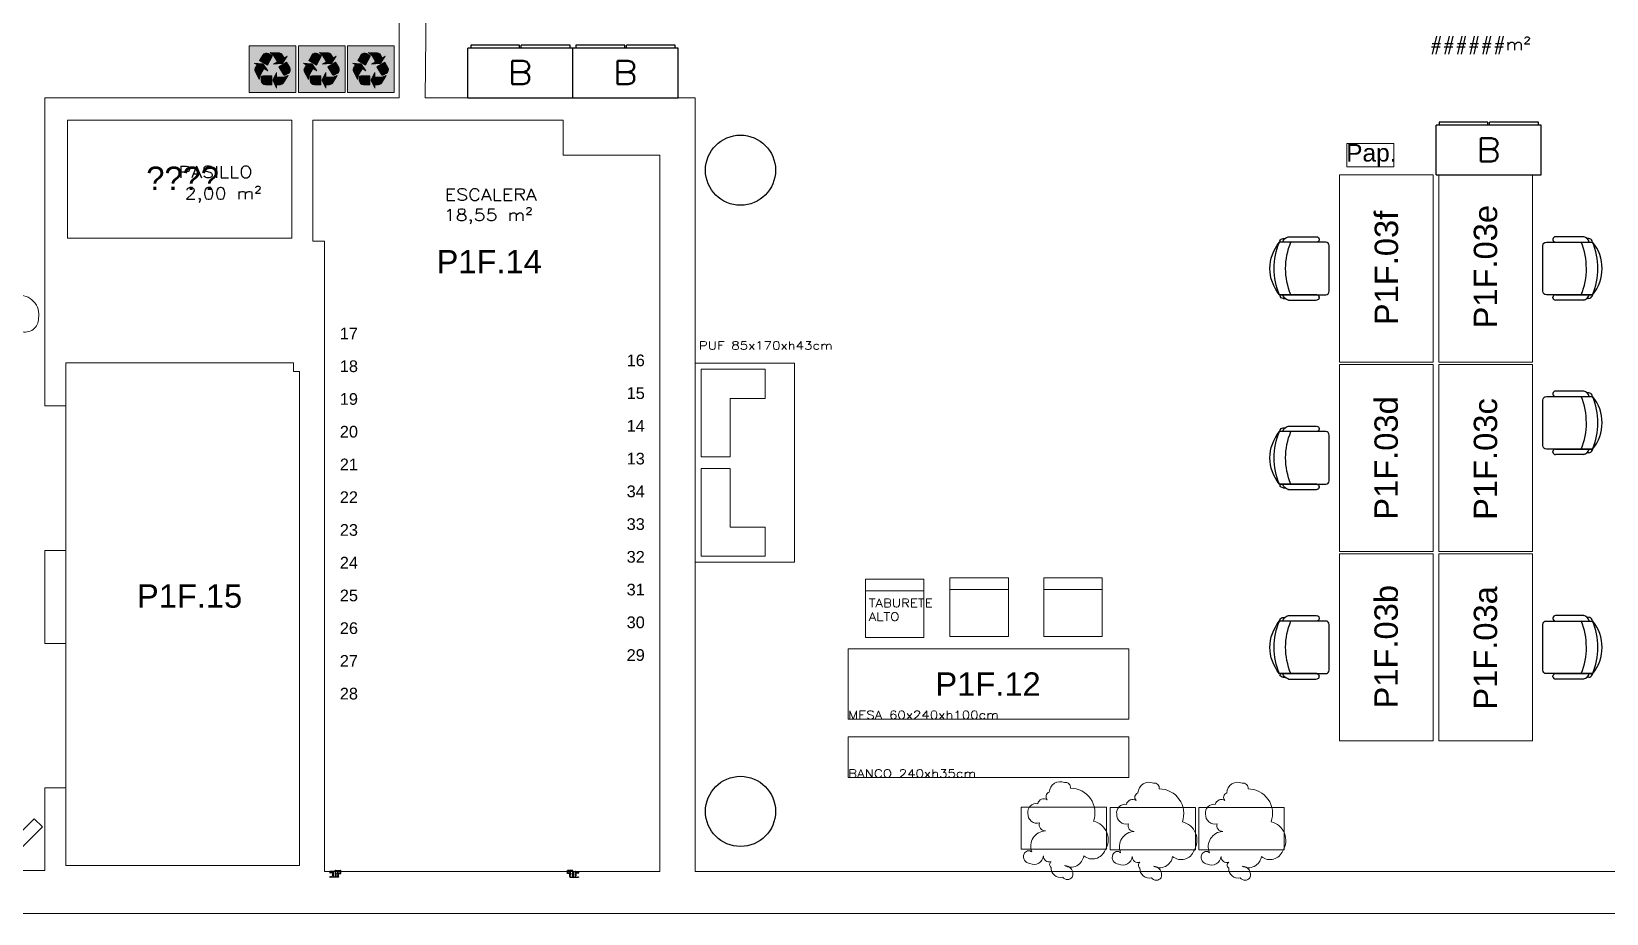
# Model space of a CAD drawing. Header units: millimetres. Extents: x 8.4 to 55.1, y 18 to 43.5.
# Drawn here: x 33.23 to 46.71, y 17.96 to 25.5 of the extents above; entities that cross this region are included whole.
import ezdxf
from ezdxf.enums import TextEntityAlignment as Align

# ---------------------------------------------------------------- set-up
doc = ezdxf.new("R2010")
doc.units = ezdxf.units.MM
for name, color, linetype, lineweight in [('_ACT_Equipamiento General', 251, 'Continuous', 9), ('_ACT_Mobiliario Open Space', 251, 'Continuous', 9), ('_ACT_Mobiliario Vegetacio', 251, 'Continuous', 9), ('_ACT_Superficie', 7, 'Continuous', 9), ('_ACT_Texto', 7, 'Continuous', 9), ('_ACT_Texto Eq', 5, 'Continuous', 9), ('_ARQ_SimbolosEscaleras', 253, 'Continuous', 9), ('_RECICLAJE', 8, 'Continuous', 9)]:
    doc.layers.add(name, color=color, linetype=linetype, lineweight=lineweight)
doc.layers.add('_MOBILIARIO', color=253, linetype='Continuous')
doc.layers.add('_MOBILIARIO SEE MESAS', color=252, linetype='Continuous')
for name, color, linetype, lineweight, plot in [('Planon_Floor polylines', 5, 'Continuous', 9, False), ('Planon_Room numbers', 7, 'Continuous', 9, False), ('Planon_Space', 1, 'Continuous', 9, False)]:
    doc.layers.add(name, color=color, linetype=linetype, lineweight=lineweight, plot=plot)
doc.styles.add('ARIAL', font='arial.ttf')
doc.styles.add('BC-ARQ', font='ROMANS.SHX', dxfattribs={"width": 1.2})
doc.styles.get("Standard").update_dxf_attribs({"font": 'arial.ttf'})

# ---------------------------------------------------------------- blocks, each defined once
blk = doc.blocks.new('A-X')
for p, q in [((-0.05, 0.425), (0.85, 0.425)), ((-0.05, 0), (-0.05, 0.425)), ((-0.025, 0.45), (0.393, 0.45)), ((-0.025, 0.425), (-0.025, 0.45)), ((0.393, 0.425), (0.393, 0.45)), ((0.407, 0.425), (0.407, 0.45)), ((0.407, 0.45), (0.825, 0.45)), ((0.825, 0.45), (0.825, 0.425)), ((0.85, 0), (0.85, 0.425)), ((0.85, 0), (-0.05, 0))]:
    blk.add_line(p, q)
blk = doc.blocks.new('WILKHAHN')
for p, q in [((-0.25, 0.166, -0.022), (-0.251, 0.149, -0.022)), ((-0.219, 0.197, -0.022), (-0.231, 0.193, -0.022)), ((-0.219, -0.121, -0.022), (-0.219, 0.197, -0.022)), ((0.231, -0.121, -0.022), (0.231, 0.197, -0.022)), ((0.231, 0.197, -0.022), (0.242, 0.193, -0.022)), ((0.262, 0.166, -0.022), (0.263, 0.149, -0.022)), ((-0.264, 0.126, -0.022), (-0.265, 0.121, -0.022)), ((-0.265, 0.121, -0.022), (-0.265, -0.12, -0.022)), ((0.275, 0.126, -0.022), (0.277, 0.121, -0.022)), ((0.277, 0.121, -0.022), (0.277, -0.12, -0.022)), ((-0.245, -0.141, -0.022), (-0.239, -0.141, -0.022)), ((0.257, -0.141, -0.022), (0.251, -0.141, -0.022))]:
    blk.add_line(p, q)
at = {"elevation": -0.022}
blk.add_lwpolyline([(0.231, 0.197), (0.231, 0.158), (0.231, -0.198, -0.414214), (0.201, -0.228), (-0.189, -0.228, -0.414214), (-0.219, -0.198), (-0.219, 0.197)], format="xyb", dxfattribs=at)
for centre, radius, start, end in [((0.006, -0.073, -0.022), 0.352, 50.2054, 129.7946), ((-0.204, 0.109, -0.022), 0.0627, 104.3745, 168.3229), ((-0.22, 0.165, -0.022), 0.03, 109.8332, 176.7302), ((0.006, -0.319, -0.022), 0.563, 66.4258, 113.5742), ((0.006, -0.44, -0.022), 0.585, 67.4327, 112.6697), ((0.215, 0.109, -0.022), 0.0627, 11.6771, 75.6255), ((0.232, 0.165, -0.022), 0.03, 3.2698, 70.1668), ((-0.245, -0.121, -0.022), 0.02, 179.3836, 270), ((-0.239, -0.121, -0.022), 0.02, 270, 359.7754), ((0.251, -0.121, -0.022), 0.02, 180.2246, 270), ((0.257, -0.121, -0.022), 0.02, 270, 0.6164)]:
    blk.add_arc(centre, radius, start, end)
blk = doc.blocks.new('*U22')
for p, q in [((-0.25, 0), (-0.25, 0.1)), ((-0.25, 0.1), (0.25, 0.1)), ((-0.25, 0.1), (-0.25, 0)), ((-0.25, 0), (0.25, 0)), ((0.25, 0.1), (0.25, 0))]:
    blk.add_line(p, q)
blk.add_circle((0, 0.05), 0.0303)
at = {"layer": '_ACT_Texto Eq', "insert": (0, 0.3), "char_height": 0.15, "width": 0.5, "attachment_point": 2}
blk.add_mtext('TV', dxfattribs=at)
blk = doc.blocks.new('_EQ_Reciclaje_Papel')
blk.add_lwpolyline([(0, -0.4), (0.2, -0.4), (0.2, 0), (0, 0)], close=True)
at = {"layer": '_ACT_Texto Eq'}
blk.add_text('Pap.', height=0.15, rotation=90, dxfattribs=at).set_placement((0.155, -0.407))
blk = doc.blocks.new('SimboloReciclaje')
h = blk.add_hatch(color=0)
h.dxf.hatch_style = 1
edge = h.paths.add_edge_path()
edge.add_line((-0.111, 0.074), (-0.045, 0.035))
edge.add_line((-0.045, 0.035), (-0.007, 0.102))
edge.add_arc((-0.018, 0.109), 0.0135, 328.0412, 407.6903)
edge.add_line((-0.009, 0.119), (-0.035, 0.133))
edge.add_arc((-0.053, 0.101), 0.0368, 60.6264, 149.5029)
edge.add_line((-0.084, 0.12), (-0.111, 0.074))
h = blk.add_hatch(color=0)
h.dxf.hatch_style = 1
edge = h.paths.add_edge_path()
edge.add_line((0.011, 0.115), (0.041, 0.063))
edge.add_line((0.041, 0.063), (0.007, 0.043))
edge.add_line((0.007, 0.043), (0.075, 0.048))
edge.add_arc((0.073, 0.063), 0.0161, 276.937, 323.063)
edge.add_line((0.086, 0.054), (0.124, 0.11))
edge.add_line((0.124, 0.11), (0.098, 0.096))
edge.add_line((0.098, 0.096), (0.082, 0.124))
edge.add_arc((0.056, 0.109), 0.03, 30, 87.1083)
edge.add_line((0.058, 0.139), (-0.02, 0.143))
edge.add_line((-0.02, 0.143), (0.011, 0.115))
h = blk.add_hatch(color=0)
h.dxf.hatch_style = 1
edge = h.paths.add_edge_path()
edge.add_line((-0.105, -0.048), (-0.075, 0.004))
edge.add_line((-0.075, 0.004), (-0.041, -0.015))
edge.add_line((-0.041, -0.015), (-0.079, 0.041))
edge.add_arc((-0.091, 0.031), 0.0161, 36.937, 83.063)
edge.add_line((-0.09, 0.047), (-0.157, 0.052))
edge.add_line((-0.157, 0.052), (-0.132, 0.037))
edge.add_line((-0.132, 0.037), (-0.148, 0.009))
edge.add_arc((-0.122, -0.006), 0.03, 150, 207.1083)
edge.add_line((-0.149, -0.019), (-0.114, -0.089))
edge.add_line((-0.114, -0.089), (-0.105, -0.048))
h = blk.add_hatch(color=0)
h.dxf.hatch_style = 1
edge = h.paths.add_edge_path()
edge.add_line((0.119, 0.059), (0.053, 0.021))
edge.add_line((0.053, 0.021), (0.092, -0.045))
edge.add_arc((0.103, -0.038), 0.0135, 208.0412, 287.6903)
edge.add_line((0.107, -0.051), (0.133, -0.037))
edge.add_arc((0.114, -0.005), 0.0368, 300.6264, 389.5029)
edge.add_line((0.146, 0.013), (0.119, 0.059))
h = blk.add_hatch(color=0)
h.dxf.hatch_style = 1
edge = h.paths.add_edge_path()
edge.add_line((-0.008, -0.133), (-0.008, -0.057))
edge.add_line((-0.008, -0.057), (-0.085, -0.057))
edge.add_arc((-0.085, -0.07), 0.0135, 88.0412, 167.6903)
edge.add_line((-0.098, -0.067), (-0.098, -0.097))
edge.add_arc((-0.061, -0.096), 0.0368, 180.6264, 269.5029)
edge.add_line((-0.062, -0.133), (-0.008, -0.133))
h = blk.add_hatch(color=0)
h.dxf.hatch_style = 1
edge = h.paths.add_edge_path()
edge.add_line((0.094, -0.067), (0.034, -0.067))
edge.add_line((0.034, -0.067), (0.034, -0.028))
edge.add_line((0.034, -0.028), (0.004, -0.089))
edge.add_arc((0.018, -0.095), 0.0161, 156.937, 203.063)
edge.add_line((0.004, -0.101), (0.034, -0.162))
edge.add_line((0.034, -0.162), (0.034, -0.133))
edge.add_line((0.034, -0.133), (0.066, -0.133))
edge.add_arc((0.066, -0.103), 0.03, 270, 327.1083)
edge.add_line((0.091, -0.119), (0.133, -0.054))
edge.add_line((0.133, -0.054), (0.094, -0.067))
at = {"color": 0}
for points in [[(-0.111, 0.074), (-0.045, 0.035), (-0.007, 0.102, 0.362237), (-0.009, 0.119), (-0.035, 0.133, 0.408482), (-0.084, 0.12)], [(0.011, 0.115), (0.041, 0.063), (0.007, 0.043), (0.075, 0.048, 0.204025), (0.086, 0.054), (0.124, 0.11), (0.098, 0.096), (0.082, 0.124, 0.254471), (0.058, 0.139), (-0.02, 0.143)], [(-0.105, -0.048), (-0.075, 0.004), (-0.041, -0.015), (-0.079, 0.041, 0.204025), (-0.09, 0.047), (-0.157, 0.052), (-0.132, 0.037), (-0.148, 0.009, 0.254471), (-0.149, -0.019), (-0.114, -0.089)], [(0.119, 0.059), (0.053, 0.021), (0.092, -0.045, 0.362237), (0.107, -0.051), (0.133, -0.037, 0.408482), (0.146, 0.013)], [(-0.008, -0.133), (-0.008, -0.057), (-0.085, -0.057, 0.362237), (-0.098, -0.067), (-0.098, -0.097, 0.408482), (-0.062, -0.133)], [(0.094, -0.067), (0.034, -0.067), (0.034, -0.028), (0.004, -0.089, 0.204025), (0.004, -0.101), (0.034, -0.162), (0.034, -0.133), (0.066, -0.133, 0.254471), (0.091, -0.119), (0.133, -0.054)]]:
    blk.add_lwpolyline(points, format="xyb", close=True, dxfattribs=at)

msp = doc.modelspace()

# ---------------------------------------------------------------- hatches: boundary and pattern name
at = {"layer": '_RECICLAJE', "true_color": 0x35d9ff}
h = msp.add_hatch(color=133, dxfattribs=at)
h.dxf.hatch_style = 1
h.paths.add_polyline_path([(35.095, 24.979), (35.495, 24.979), (35.495, 25.379), (35.095, 25.379)])
at = {"layer": '_RECICLAJE', "true_color": 0x00001e}
h = msp.add_hatch(color=178, dxfattribs=at)
h.dxf.hatch_style = 1
h.paths.add_polyline_path([(35.515, 24.979), (35.915, 24.979), (35.915, 25.379), (35.515, 25.379)])
at = {"layer": '_RECICLAJE', "true_color": 0xffff28}
h = msp.add_hatch(color=2, dxfattribs=at)
h.dxf.hatch_style = 1
h.paths.add_polyline_path([(35.935, 24.979), (36.335, 24.979), (36.335, 25.379), (35.935, 25.379)])

# ---------------------------------------------------------------- linework, layer by layer
at = {"color": 1}
for p, q in [((38.911, 23.275), (38.911, 23.275)), ((38.911, 22.475), (38.911, 22.475)), ((38.911, 21.675), (38.911, 21.675)), ((38.911, 20.875), (38.911, 20.875)), ((38.911, 20.075), (38.911, 20.075))]:
    msp.add_line(p, q, dxfattribs=at)
for p, q in [((35.784, 18.319), (35.784, 18.306)), ((35.806, 18.319), (35.784, 18.319)), ((35.784, 18.273), (35.784, 18.269)), ((35.859, 18.269), (35.784, 18.269)), ((35.785, 18.316), (35.785, 18.308)), ((35.787, 18.305), (35.785, 18.305)), ((35.787, 18.273), (35.785, 18.273)), ((35.785, 18.273), (35.785, 18.271)), ((35.787, 18.273), (35.785, 18.273)), ((35.803, 18.318), (35.786, 18.317)), ((35.802, 18.307), (35.786, 18.307)), ((35.796, 18.271), (35.786, 18.271)), ((35.787, 18.306), (35.787, 18.305)), ((35.801, 18.306), (35.787, 18.306)), ((35.787, 18.273), (35.787, 18.273)), ((35.797, 18.273), (35.795, 18.273)), ((35.795, 18.273), (35.795, 18.273)), ((35.797, 18.273), (35.795, 18.273)), ((35.797, 18.273), (35.797, 18.271)), ((35.798, 18.273), (35.798, 18.271)), ((35.81, 18.271), (35.798, 18.271)), ((35.805, 18.317), (35.805, 18.315)), ((35.837, 18.319), (35.806, 18.319)), ((35.806, 18.319), (35.806, 18.316)), ((35.806, 18.319), (35.806, 18.316)), ((35.807, 18.315), (35.806, 18.316)), ((35.806, 18.316), (35.806, 18.316)), ((35.806, 18.316), (35.806, 18.315)), ((35.809, 18.315), (35.806, 18.315)), ((35.808, 18.313), (35.806, 18.313)), ((35.807, 18.303), (35.806, 18.302)), ((35.806, 18.302), (35.806, 18.289)), ((35.807, 18.288), (35.806, 18.289)), ((35.807, 18.283), (35.806, 18.282)), ((35.806, 18.282), (35.806, 18.281)), ((35.808, 18.315), (35.807, 18.315)), ((35.808, 18.303), (35.807, 18.303)), ((35.808, 18.288), (35.807, 18.288)), ((35.808, 18.283), (35.807, 18.283)), ((35.811, 18.28), (35.807, 18.28)), ((35.808, 18.317), (35.808, 18.315)), ((35.811, 18.317), (35.808, 18.317)), ((35.81, 18.312), (35.808, 18.313)), ((35.809, 18.304), (35.808, 18.304)), ((35.809, 18.303), (35.808, 18.303)), ((35.809, 18.303), (35.808, 18.303)), ((35.808, 18.303), (35.808, 18.299)), ((35.809, 18.302), (35.808, 18.303)), ((35.808, 18.295), (35.808, 18.293)), ((35.808, 18.295), (35.808, 18.295)), ((35.808, 18.293), (35.808, 18.293)), ((35.809, 18.29), (35.808, 18.29)), ((35.808, 18.29), (35.808, 18.288)), ((35.808, 18.283), (35.808, 18.282)), ((35.811, 18.282), (35.808, 18.282)), ((35.809, 18.315), (35.809, 18.315)), ((35.81, 18.313), (35.809, 18.315)), ((35.809, 18.315), (35.809, 18.315)), ((35.809, 18.303), (35.809, 18.303)), ((35.81, 18.3), (35.809, 18.299)), ((35.811, 18.289), (35.809, 18.29)), ((35.811, 18.313), (35.81, 18.313)), ((35.81, 18.301), (35.81, 18.3)), ((35.811, 18.301), (35.81, 18.301)), ((35.81, 18.297), (35.81, 18.297)), ((35.81, 18.292), (35.81, 18.291)), ((35.811, 18.317), (35.811, 18.301)), ((35.811, 18.312), (35.811, 18.312)), ((35.811, 18.289), (35.811, 18.282)), ((35.811, 18.28), (35.811, 18.272)), ((35.812, 18.297), (35.812, 18.297)), ((35.812, 18.296), (35.812, 18.296)), ((35.812, 18.291), (35.812, 18.292)), ((35.812, 18.292), (35.812, 18.292)), ((35.83, 18.317), (35.813, 18.317)), ((35.813, 18.317), (35.813, 18.296)), ((35.813, 18.296), (35.813, 18.296)), ((35.813, 18.292), (35.813, 18.292)), ((35.813, 18.292), (35.813, 18.271)), ((35.83, 18.271), (35.813, 18.271)), ((35.83, 18.317), (35.83, 18.296)), ((35.83, 18.292), (35.83, 18.271)), ((35.831, 18.324), (35.831, 18.326)), ((35.831, 18.296), (35.831, 18.296)), ((35.831, 18.296), (35.831, 18.296)), ((35.831, 18.292), (35.831, 18.292)), ((35.831, 18.292), (35.831, 18.292)), ((35.832, 18.327), (35.877, 18.327)), ((35.832, 18.324), (35.832, 18.325)), ((35.832, 18.324), (35.833, 18.324)), ((35.832, 18.323), (35.833, 18.323)), ((35.832, 18.317), (35.832, 18.301)), ((35.834, 18.301), (35.832, 18.301)), ((35.832, 18.297), (35.832, 18.297)), ((35.832, 18.292), (35.832, 18.291)), ((35.832, 18.289), (35.832, 18.282)), ((35.836, 18.28), (35.832, 18.28)), ((35.832, 18.28), (35.832, 18.272)), ((35.833, 18.326), (35.836, 18.326)), ((35.833, 18.324), (35.833, 18.324)), ((35.835, 18.317), (35.833, 18.317)), ((35.835, 18.29), (35.833, 18.289)), ((35.836, 18.282), (35.833, 18.282)), ((35.846, 18.271), (35.833, 18.271)), ((35.834, 18.301), (35.834, 18.3)), ((35.835, 18.299), (35.834, 18.3)), ((35.834, 18.297), (35.834, 18.297)), ((35.834, 18.291), (35.834, 18.292)), ((35.835, 18.295), (35.835, 18.293)), ((35.835, 18.295), (35.835, 18.295)), ((35.835, 18.293), (35.835, 18.293)), ((35.836, 18.29), (35.835, 18.29)), ((35.836, 18.324), (35.836, 18.324)), ((35.836, 18.324), (35.837, 18.324)), ((35.836, 18.317), (35.836, 18.315)), ((35.837, 18.316), (35.836, 18.315)), ((35.836, 18.315), (35.836, 18.315)), ((35.837, 18.302), (35.836, 18.303)), ((35.836, 18.303), (35.836, 18.299)), ((35.836, 18.303), (35.836, 18.303)), ((35.836, 18.29), (35.836, 18.288)), ((35.837, 18.289), (35.836, 18.288)), ((35.836, 18.288), (35.836, 18.288)), ((35.837, 18.282), (35.836, 18.283)), ((35.836, 18.283), (35.836, 18.282)), ((35.836, 18.283), (35.836, 18.283)), ((35.837, 18.324), (35.837, 18.325)), ((35.837, 18.323), (35.838, 18.323)), ((35.837, 18.316), (35.837, 18.319)), ((35.837, 18.302), (35.837, 18.289)), ((35.837, 18.282), (35.837, 18.281)), ((35.838, 18.324), (35.838, 18.325)), ((35.839, 18.325), (35.849, 18.325)), ((35.846, 18.273), (35.846, 18.271)), ((35.848, 18.273), (35.846, 18.273)), ((35.849, 18.273), (35.847, 18.273)), ((35.847, 18.273), (35.847, 18.271)), ((35.858, 18.271), (35.847, 18.271)), ((35.849, 18.324), (35.849, 18.325)), ((35.849, 18.324), (35.849, 18.324)), ((35.849, 18.317), (35.849, 18.32)), ((35.849, 18.317), (35.85, 18.317)), ((35.849, 18.299), (35.849, 18.302)), ((35.849, 18.302), (35.85, 18.302)), ((35.849, 18.287), (35.856, 18.287)), ((35.849, 18.273), (35.849, 18.273)), ((35.85, 18.325), (35.852, 18.325)), ((35.85, 18.325), (35.85, 18.325)), ((35.85, 18.321), (35.853, 18.321)), ((35.85, 18.319), (35.853, 18.319)), ((35.85, 18.317), (35.85, 18.319)), ((35.85, 18.299), (35.85, 18.302)), ((35.85, 18.299), (35.853, 18.299)), ((35.85, 18.298), (35.855, 18.298)), ((35.85, 18.286), (35.857, 18.286)), ((35.853, 18.321), (35.853, 18.324)), ((35.853, 18.299), (35.853, 18.319)), ((35.855, 18.326), (35.873, 18.326)), ((35.855, 18.303), (35.855, 18.326)), ((35.855, 18.303), (35.873, 18.303)), ((35.856, 18.288), (35.856, 18.297)), ((35.858, 18.273), (35.856, 18.273)), ((35.856, 18.273), (35.856, 18.273)), ((35.857, 18.277), (35.857, 18.286)), ((35.857, 18.277), (35.857, 18.277)), ((35.857, 18.276), (35.859, 18.276)), ((35.859, 18.273), (35.857, 18.273)), ((35.858, 18.273), (35.858, 18.271)), ((35.859, 18.301), (35.877, 18.301)), ((35.859, 18.276), (35.859, 18.301)), ((35.859, 18.273), (35.859, 18.269)), ((35.873, 18.324), (35.873, 18.326)), ((35.873, 18.324), (35.876, 18.324)), ((35.873, 18.303), (35.873, 18.305)), ((35.873, 18.305), (35.876, 18.305)), ((35.876, 18.305), (35.876, 18.324)), ((35.878, 18.302), (35.878, 18.327)), ((37.819, 18.302), (37.819, 18.327)), ((37.864, 18.327), (37.819, 18.327)), ((37.838, 18.302), (37.819, 18.302)), ((37.823, 18.324), (37.821, 18.324)), ((37.821, 18.305), (37.821, 18.324)), ((37.823, 18.305), (37.821, 18.305)), ((37.823, 18.324), (37.823, 18.326)), ((37.842, 18.326), (37.823, 18.326)), ((37.823, 18.303), (37.823, 18.305)), ((37.842, 18.303), (37.823, 18.303)), ((37.837, 18.273), (37.837, 18.269)), ((37.837, 18.269), (37.912, 18.269)), ((37.838, 18.276), (37.838, 18.302)), ((37.84, 18.276), (37.838, 18.276)), ((37.838, 18.273), (37.84, 18.273)), ((37.839, 18.277), (37.839, 18.286)), ((37.847, 18.286), (37.839, 18.286)), ((37.84, 18.277), (37.839, 18.277)), ((37.839, 18.273), (37.839, 18.271)), ((37.839, 18.273), (37.84, 18.273)), ((37.839, 18.271), (37.849, 18.271)), ((37.84, 18.288), (37.84, 18.297)), ((37.84, 18.273), (37.84, 18.273)), ((37.847, 18.298), (37.841, 18.298)), ((37.847, 18.287), (37.841, 18.287)), ((37.842, 18.303), (37.842, 18.326)), ((37.843, 18.321), (37.843, 18.324)), ((37.847, 18.321), (37.843, 18.321)), ((37.846, 18.319), (37.843, 18.319)), ((37.843, 18.299), (37.843, 18.319)), ((37.846, 18.299), (37.843, 18.299)), ((37.847, 18.325), (37.844, 18.325)), ((37.846, 18.317), (37.846, 18.319)), ((37.848, 18.317), (37.846, 18.317)), ((37.848, 18.302), (37.846, 18.302)), ((37.846, 18.299), (37.846, 18.302)), ((37.847, 18.325), (37.847, 18.325)), ((37.848, 18.324), (37.847, 18.324)), ((37.858, 18.325), (37.848, 18.325)), ((37.848, 18.324), (37.848, 18.325)), ((37.848, 18.317), (37.848, 18.32)), ((37.848, 18.299), (37.848, 18.302)), ((37.848, 18.273), (37.85, 18.273)), ((37.848, 18.273), (37.85, 18.273)), ((37.848, 18.273), (37.848, 18.273)), ((37.85, 18.273), (37.85, 18.271)), ((37.851, 18.273), (37.851, 18.271)), ((37.851, 18.271), (37.863, 18.271)), ((37.858, 18.324), (37.858, 18.325)), ((37.86, 18.323), (37.859, 18.323)), ((37.859, 18.316), (37.859, 18.319)), ((37.859, 18.319), (37.89, 18.319)), ((37.859, 18.316), (37.86, 18.315)), ((37.859, 18.302), (37.86, 18.303)), ((37.859, 18.302), (37.859, 18.289)), ((37.859, 18.289), (37.86, 18.288)), ((37.859, 18.282), (37.86, 18.283)), ((37.859, 18.282), (37.859, 18.281)), ((37.86, 18.324), (37.86, 18.325)), ((37.86, 18.324), (37.86, 18.324)), ((37.86, 18.324), (37.86, 18.324)), ((37.86, 18.315), (37.861, 18.315)), ((37.86, 18.303), (37.861, 18.303)), ((37.86, 18.288), (37.861, 18.288)), ((37.86, 18.283), (37.861, 18.283)), ((37.86, 18.28), (37.864, 18.28)), ((37.863, 18.326), (37.861, 18.326)), ((37.861, 18.317), (37.864, 18.317)), ((37.861, 18.317), (37.861, 18.315)), ((37.861, 18.303), (37.861, 18.3)), ((37.861, 18.295), (37.862, 18.295)), ((37.861, 18.295), (37.861, 18.293)), ((37.861, 18.293), (37.862, 18.293)), ((37.861, 18.29), (37.861, 18.288)), ((37.861, 18.29), (37.862, 18.29)), ((37.861, 18.283), (37.861, 18.282)), ((37.861, 18.282), (37.864, 18.282)), ((37.862, 18.299), (37.863, 18.3)), ((37.862, 18.29), (37.864, 18.289)), ((37.864, 18.324), (37.863, 18.324)), ((37.863, 18.324), (37.863, 18.324)), ((37.863, 18.301), (37.864, 18.301)), ((37.863, 18.301), (37.863, 18.3)), ((37.863, 18.297), (37.863, 18.297)), ((37.863, 18.291), (37.863, 18.292)), ((37.864, 18.324), (37.864, 18.325)), ((37.865, 18.323), (37.864, 18.323)), ((37.864, 18.317), (37.864, 18.301)), ((37.864, 18.289), (37.864, 18.282)), ((37.864, 18.28), (37.864, 18.272)), ((37.865, 18.324), (37.865, 18.326)), ((37.865, 18.297), (37.865, 18.297)), ((37.865, 18.297), (37.865, 18.296)), ((37.865, 18.292), (37.865, 18.292)), ((37.865, 18.292), (37.865, 18.291)), ((37.866, 18.317), (37.884, 18.317)), ((37.866, 18.317), (37.866, 18.296)), ((37.866, 18.296), (37.866, 18.296)), ((37.866, 18.293), (37.866, 18.293)), ((37.866, 18.292), (37.866, 18.271)), ((37.866, 18.271), (37.884, 18.271)), ((37.884, 18.317), (37.884, 18.296)), ((37.884, 18.296), (37.884, 18.296)), ((37.884, 18.293), (37.884, 18.293)), ((37.884, 18.292), (37.884, 18.271)), ((37.885, 18.317), (37.885, 18.301)), ((37.885, 18.301), (37.887, 18.301)), ((37.885, 18.297), (37.885, 18.297)), ((37.885, 18.297), (37.885, 18.296)), ((37.885, 18.291), (37.885, 18.292)), ((37.885, 18.292), (37.885, 18.292)), ((37.885, 18.289), (37.885, 18.282)), ((37.885, 18.28), (37.885, 18.272)), ((37.885, 18.28), (37.889, 18.28)), ((37.886, 18.317), (37.888, 18.317)), ((37.886, 18.313), (37.887, 18.313)), ((37.886, 18.312), (37.886, 18.312)), ((37.886, 18.289), (37.888, 18.29)), ((37.886, 18.282), (37.889, 18.282)), ((37.886, 18.271), (37.899, 18.271)), ((37.887, 18.313), (37.887, 18.315)), ((37.887, 18.312), (37.889, 18.314)), ((37.887, 18.301), (37.887, 18.3)), ((37.887, 18.3), (37.888, 18.299)), ((37.887, 18.297), (37.887, 18.297)), ((37.887, 18.292), (37.887, 18.291)), ((37.888, 18.315), (37.891, 18.315)), ((37.888, 18.315), (37.888, 18.315)), ((37.888, 18.315), (37.888, 18.315)), ((37.888, 18.304), (37.888, 18.304)), ((37.888, 18.303), (37.888, 18.303)), ((37.888, 18.302), (37.888, 18.303)), ((37.888, 18.303), (37.888, 18.303)), ((37.888, 18.303), (37.889, 18.303)), ((37.888, 18.295), (37.889, 18.295)), ((37.888, 18.293), (37.889, 18.293)), ((37.888, 18.29), (37.889, 18.29)), ((37.889, 18.317), (37.889, 18.315)), ((37.889, 18.315), (37.89, 18.316)), ((37.889, 18.315), (37.889, 18.315)), ((37.889, 18.314), (37.891, 18.314)), ((37.889, 18.303), (37.889, 18.3)), ((37.889, 18.303), (37.89, 18.302)), ((37.889, 18.303), (37.889, 18.303)), ((37.889, 18.295), (37.889, 18.293)), ((37.889, 18.29), (37.889, 18.288)), ((37.889, 18.288), (37.89, 18.289)), ((37.889, 18.288), (37.889, 18.288)), ((37.889, 18.283), (37.89, 18.282)), ((37.889, 18.283), (37.889, 18.282)), ((37.889, 18.283), (37.889, 18.283)), ((37.89, 18.319), (37.912, 18.319)), ((37.89, 18.319), (37.89, 18.316)), ((37.89, 18.319), (37.89, 18.316)), ((37.89, 18.316), (37.891, 18.316)), ((37.89, 18.302), (37.89, 18.289)), ((37.89, 18.282), (37.89, 18.281)), ((37.891, 18.316), (37.891, 18.315)), ((37.892, 18.317), (37.892, 18.315)), ((37.893, 18.318), (37.91, 18.318)), ((37.895, 18.307), (37.91, 18.307)), ((37.895, 18.306), (37.91, 18.306)), ((37.899, 18.273), (37.899, 18.271)), ((37.899, 18.273), (37.901, 18.273)), ((37.9, 18.273), (37.9, 18.271)), ((37.9, 18.273), (37.902, 18.273)), ((37.901, 18.271), (37.911, 18.271)), ((37.902, 18.273), (37.902, 18.273)), ((37.909, 18.273), (37.911, 18.273)), ((37.909, 18.273), (37.909, 18.273)), ((37.91, 18.306), (37.91, 18.305)), ((37.91, 18.305), (37.912, 18.305)), ((37.91, 18.273), (37.912, 18.273)), ((37.911, 18.317), (37.911, 18.308)), ((37.911, 18.273), (37.911, 18.271)), ((37.912, 18.319), (37.912, 18.306)), ((37.912, 18.273), (37.912, 18.269))]:
    msp.add_line(p, q)
for centre, radius, start, end in [((35.785, 18.306), 0.0005, 180, 270), ((35.785, 18.273), 0.0005, 90, 180), ((35.786, 18.316), 0.001, 91.1458, 180), ((35.786, 18.308), 0.001, 180, 270), ((35.786, 18.271), 0.0005, 180, 270), ((35.787, 18.273), 0.0005, 0, 90), ((35.795, 18.273), 0.0005, 90, 180), ((35.796, 18.271), 0.0005, 270, 0), ((35.797, 18.273), 0.0005, 0, 90), ((35.801, 18.299), 0.00699, 39.6586, 90), ((35.802, 18.299), 0.00799, 42.7175, 90), ((35.804, 18.317), 0.001, 0, 91.1458), ((35.806, 18.315), 0.0015, 180, 270), ((35.807, 18.281), 0.001, 180, 270), ((35.808, 18.304), 0.001, 219.7323, 270), ((35.808, 18.317), 0.0005, 90, 180), ((35.808, 18.305), 0.001, 222.5805, 270), ((35.808, 18.299), 0.0005, 180, 300.1735), ((35.811, 18.294), 0.00261, 108.574, 156.3959), ((35.811, 18.294), 0.0026, 203.6041, 251.426), ((35.809, 18.315), 0.0003, 25.7094, 90), ((35.809, 18.303), 0.001, 40.5392, 90), ((35.808, 18.306), 0.0045, 283.7582, 324.4031), ((35.81, 18.312), 0.0006, 270, 44.9999), ((35.81, 18.312), 0.000594, 224.9999, 270), ((35.811, 18.304), 0.0006, 0, 144.4624), ((35.81, 18.304), 0.000198, 220.9139, 310.9139), ((35.808, 18.306), 0.0033, 309.7167, 318.9283), ((35.808, 18.306), 0.0033, 318.9283, 324.3815), ((35.811, 18.294), 0.00315, 71.5076, 108.4924), ((35.811, 18.294), 0.00315, 251.5076, 288.4924), ((35.81, 18.272), 0.001, 272.2907, 0), ((35.811, 18.317), 0.0005, 0, 90), ((35.811, 18.304), 0.000602, 324.4624, 0), ((35.811, 18.289), 0.0005, 0, 74.846), ((35.811, 18.282), 0.0005, 270, 0), ((35.811, 18.294), 0.0026, 59.9816, 71.426), ((35.813, 18.296), 0.0005, 180, 270), ((35.813, 18.292), 0.0005, 90, 180), ((35.811, 18.294), 0.00261, 288.574, 300.0184), ((35.813, 18.296), 0.0002, 270, 0), ((35.813, 18.292), 0.0002, 0, 90), ((35.831, 18.296), 0.0002, 180, 270), ((35.831, 18.292), 0.0002, 90, 180), ((35.832, 18.326), 0.001, 90, 180), ((35.832, 18.324), 0.0005, 180, 270), ((35.833, 18.294), 0.00261, 108.574, 120.0184), ((35.831, 18.296), 0.0005, 270, 0), ((35.833, 18.294), 0.0026, 239.9816, 251.426), ((35.831, 18.292), 0.0005, 0, 90), ((35.833, 18.325), 0.001, 90, 180), ((35.833, 18.317), 0.0005, 90, 180), ((35.833, 18.294), 0.00315, 71.5076, 108.4924), ((35.833, 18.294), 0.00315, 251.5076, 288.4924), ((35.833, 18.289), 0.000497, 105.1541, 180), ((35.833, 18.282), 0.0005, 180, 270), ((35.833, 18.272), 0.001, 180, 267.7094), ((35.833, 18.324), 0.0004, 270, 0), ((35.833, 18.294), 0.0026, 23.6041, 71.426), ((35.833, 18.294), 0.00261, 288.574, 336.3959), ((35.835, 18.317), 0.0005, 0, 90), ((35.835, 18.299), 0.000497, 239.8265, 0), ((35.836, 18.325), 0.001, 0, 90), ((35.837, 18.324), 0.0004, 180, 270), ((35.836, 18.281), 0.001, 270, 0), ((35.839, 18.325), 0.0005, 90, 180), ((35.838, 18.324), 0.0005, 270, 0), ((35.846, 18.273), 0.0005, 90, 180), ((35.847, 18.271), 0.0005, 180, 270), ((35.848, 18.273), 0.0005, 0, 90), ((35.849, 18.325), 0.0005, 270, 0), ((35.85, 18.32), 0.001, 90, 180), ((35.85, 18.299), 0.001, 180, 270), ((35.849, 18.287), 0.0005, 90, 180), ((35.85, 18.287), 0.001, 180, 270), ((35.852, 18.324), 0.001, 0, 90), ((35.855, 18.297), 0.001, 0, 90), ((35.856, 18.288), 0.0005, 270, 0), ((35.857, 18.277), 0.0005, 90, 270), ((35.857, 18.273), 0.0005, 90, 180), ((35.858, 18.271), 0.0005, 270, 0), ((35.859, 18.273), 0.0005, 0, 90), ((35.877, 18.327), 0.0005, 0, 90), ((35.877, 18.302), 0.0005, 270, 0), ((37.819, 18.327), 0.0005, 90, 180), ((37.819, 18.302), 0.0005, 180, 270), ((37.838, 18.273), 0.0005, 90, 180), ((37.839, 18.271), 0.0005, 180, 270), ((37.841, 18.297), 0.001, 90, 180), ((37.841, 18.288), 0.0005, 180, 270), ((37.84, 18.277), 0.0005, 270, 90), ((37.84, 18.273), 0.0005, 0, 90), ((37.844, 18.324), 0.001, 90, 180), ((37.847, 18.325), 0.0005, 180, 270), ((37.847, 18.32), 0.001, 0, 90), ((37.847, 18.299), 0.001, 270, 0), ((37.847, 18.287), 0.0005, 0, 90), ((37.847, 18.287), 0.001, 270, 0), ((37.848, 18.273), 0.0005, 90, 180), ((37.849, 18.271), 0.0005, 270, 0), ((37.85, 18.273), 0.0005, 0, 90), ((37.858, 18.325), 0.0005, 0, 90), ((37.859, 18.324), 0.0005, 180, 270), ((37.86, 18.281), 0.001, 180, 270), ((37.861, 18.325), 0.001, 90, 180), ((37.86, 18.324), 0.0004, 270, 0), ((37.861, 18.317), 0.0005, 90, 180), ((37.861, 18.3), 0.000497, 180, 300.1735), ((37.864, 18.294), 0.00261, 203.6041, 251.426), ((37.864, 18.294), 0.0026, 108.574, 156.3959), ((37.863, 18.325), 0.001, 0, 90), ((37.864, 18.324), 0.0004, 180, 270), ((37.864, 18.294), 0.00315, 71.5076, 108.4924), ((37.864, 18.294), 0.00315, 251.5076, 288.4924), ((37.863, 18.272), 0.001, 272.2906, 0), ((37.864, 18.326), 0.001, 0, 90), ((37.864, 18.317), 0.0005, 0, 90), ((37.864, 18.289), 0.000497, 0, 74.8459), ((37.864, 18.282), 0.0005, 270, 0), ((37.865, 18.324), 0.0005, 270, 0), ((37.864, 18.294), 0.00261, 59.9816, 71.426), ((37.866, 18.296), 0.0005, 180, 270), ((37.866, 18.292), 0.0005, 90, 180), ((37.864, 18.294), 0.0026, 288.574, 300.0184), ((37.866, 18.296), 0.0002, 270, 0), ((37.866, 18.292), 0.0002, 0, 90), ((37.884, 18.296), 0.0002, 180, 270), ((37.884, 18.296), 0.0005, 270, 0), ((37.884, 18.292), 0.0002, 90, 180), ((37.884, 18.292), 0.0005, 0, 90), ((37.886, 18.317), 0.0005, 90, 180), ((37.886, 18.304), 0.0006, 35.5376, 180), ((37.886, 18.304), 0.000602, 180, 215.5376), ((37.889, 18.307), 0.0045, 215.5969, 256.2418), ((37.886, 18.294), 0.0026, 108.574, 120.0184), ((37.886, 18.294), 0.00315, 71.5076, 108.4924), ((37.886, 18.294), 0.00261, 239.9816, 251.426), ((37.886, 18.294), 0.00315, 251.5076, 288.4924), ((37.886, 18.289), 0.0005, 105.154, 180), ((37.886, 18.282), 0.0005, 180, 270), ((37.886, 18.272), 0.001, 180, 267.7093), ((37.886, 18.312), 0.0006, 135.0001, 270), ((37.886, 18.312), 0.000594, 270, 315.0001), ((37.889, 18.307), 0.0033, 215.6185, 221.0717), ((37.889, 18.307), 0.0033, 221.0717, 230.2833), ((37.888, 18.315), 0.0003, 90, 154.2906), ((37.887, 18.304), 0.000198, 229.0861, 319.0861), ((37.888, 18.303), 0.001, 90, 139.4608), ((37.886, 18.294), 0.00261, 23.6041, 71.426), ((37.886, 18.294), 0.0026, 288.574, 336.3959), ((37.888, 18.317), 0.0005, 0, 90), ((37.888, 18.305), 0.001, 270, 317.4195), ((37.888, 18.3), 0.0005, 239.8265, 0), ((37.895, 18.299), 0.00799, 90, 137.2825), ((37.889, 18.304), 0.001, 270, 320.2677), ((37.889, 18.281), 0.001, 270, 0), ((37.895, 18.299), 0.00699, 90, 140.3414), ((37.891, 18.315), 0.0015, 270, 0), ((37.893, 18.317), 0.001, 88.8542, 180), ((37.899, 18.273), 0.0005, 90, 180), ((37.901, 18.271), 0.0005, 180, 270), ((37.901, 18.273), 0.0005, 0, 90), ((37.91, 18.273), 0.0005, 90, 180), ((37.91, 18.317), 0.001, 0, 88.8542), ((37.91, 18.308), 0.001, 270, 0), ((37.911, 18.271), 0.0005, 270, 0), ((37.912, 18.306), 0.0005, 270, 0), ((37.912, 18.273), 0.0005, 0, 90)]:
    msp.add_arc(centre, radius, start, end)
at = {"layer": '_ACT_Mobiliario Open Space', "linetype": 'ByBlock'}
for points in [[(39.761, 22.664), (38.911, 22.664), (38.911, 20.964), (39.761, 20.964), (39.761, 22.664)], [(40.368, 20.819), (40.368, 20.319), (40.868, 20.319), (40.868, 20.819)], [(40.868, 20.819), (40.368, 20.819)], [(41.591, 20.829), (41.591, 20.329), (41.091, 20.329), (41.091, 20.829)], [(41.591, 20.829), (41.091, 20.829)], [(42.394, 20.829), (42.394, 20.329), (41.894, 20.329), (41.894, 20.829)], [(42.394, 20.829), (41.894, 20.829)], [(40.368, 20.719), (40.868, 20.719)], [(41.091, 20.729), (41.591, 20.729)], [(41.894, 20.729), (42.394, 20.729)]]:
    msp.add_lwpolyline(points, dxfattribs=at)
for points in [[(38.961, 22.614), (39.511, 22.614), (39.511, 22.364), (39.211, 22.364), (39.211, 21.864), (38.961, 21.864)], [(38.961, 21.014), (39.511, 21.014), (39.511, 21.264), (39.211, 21.264), (39.211, 21.764), (38.961, 21.764)], [(42.621, 20.222), (40.221, 20.222), (40.221, 19.622), (42.621, 19.622)], [(42.621, 19.471), (42.621, 19.121), (40.221, 19.121), (40.221, 19.471)]]:
    msp.add_lwpolyline(points, close=True, dxfattribs=at)
at = {"layer": '_ACT_Mobiliario Vegetacio'}
for p, q in [((41.702, 18.869), (41.702, 18.509)), ((42.432, 18.869), (41.702, 18.869)), ((42.432, 18.869), (42.432, 18.509)), ((42.462, 18.864), (42.462, 18.504)), ((43.192, 18.864), (42.462, 18.864)), ((43.192, 18.864), (43.192, 18.504)), ((43.221, 18.864), (43.221, 18.504)), ((43.951, 18.864), (43.221, 18.864)), ((43.951, 18.864), (43.951, 18.504)), ((42.432, 18.509), (41.702, 18.509)), ((43.192, 18.504), (42.462, 18.504)), ((43.951, 18.504), (43.221, 18.504))]:
    msp.add_line(p, q, dxfattribs=at)
for points in [[(33.108, 23.243, -0.520567), (33.291, 23.049, -0.520567), (33.14, 22.936, -0.520567), (33.017, 22.799, -0.520567), (33.115, 22.731, -0.520567), (33.038, 22.701, -0.520567), (32.916, 22.741, -0.520567), (32.898, 22.787, -0.520567), (32.818, 22.809, -0.520567), (32.735, 22.705, -0.520567), (32.659, 22.764, -0.520567), (32.714, 22.803, -0.520567), (32.754, 23.015, -0.520567), (32.684, 23.058, -0.520567), (32.562, 23.098, -0.520567), (32.608, 23.205, -0.520567), (32.673, 23.266, -0.520567), (32.664, 23.334, -0.520567), (32.756, 23.459, -0.520567), (32.82, 23.431, -0.520567)], [(42.32, 18.749, -0.520567), (42.419, 18.501, -0.520567), (42.237, 18.452, -0.520567), (42.072, 18.369, -0.520567), (42.138, 18.27, -0.520567), (42.056, 18.27, -0.520567), (41.957, 18.353, -0.520567), (41.957, 18.402, -0.520567), (41.891, 18.452, -0.520567), (41.776, 18.386, -0.520567), (41.726, 18.468, -0.520567), (41.792, 18.485, -0.520567), (41.908, 18.666, -0.520567), (41.858, 18.733, -0.520567), (41.759, 18.815, -0.520567), (41.842, 18.898, -0.520567), (41.924, 18.931, -0.520567), (41.941, 18.997, -0.520567), (42.072, 19.079, -0.520567), (42.122, 19.03, -0.520567)], [(43.08, 18.743, -0.520567), (43.179, 18.496, -0.520567), (42.997, 18.446, -0.520567), (42.832, 18.364, -0.520567), (42.898, 18.265, -0.520567), (42.816, 18.265, -0.520567), (42.717, 18.347, -0.520567), (42.717, 18.397, -0.520567), (42.651, 18.446, -0.520567), (42.535, 18.38, -0.520567), (42.486, 18.463, -0.520567), (42.552, 18.479, -0.520567), (42.667, 18.661, -0.520567), (42.618, 18.727, -0.520567), (42.519, 18.809, -0.520567), (42.601, 18.892, -0.520567), (42.684, 18.925, -0.520567), (42.7, 18.991, -0.520567), (42.832, 19.074, -0.520567), (42.882, 19.024, -0.520567)], [(43.84, 18.743, -0.520567), (43.939, 18.496, -0.520567), (43.757, 18.446, -0.520567), (43.592, 18.364, -0.520567), (43.658, 18.265, -0.520567), (43.576, 18.265, -0.520567), (43.477, 18.347, -0.520567), (43.477, 18.397, -0.520567), (43.411, 18.446, -0.520567), (43.295, 18.38, -0.520567), (43.246, 18.463, -0.520567), (43.312, 18.479, -0.520567), (43.427, 18.661, -0.520567), (43.378, 18.727, -0.520567), (43.279, 18.809, -0.520567), (43.361, 18.892, -0.520567), (43.444, 18.925, -0.520567), (43.46, 18.991, -0.520567), (43.592, 19.074, -0.520567), (43.642, 19.024, -0.520567)]]:
    msp.add_lwpolyline(points, format="xyb", close=True, dxfattribs=at)
at = {"layer": '_MOBILIARIO', "linetype": 'ByBlock'}
for centre in [(39.299, 24.315), (39.299, 18.832)]:
    msp.add_circle(centre, 0.3, dxfattribs=at)
at = {"layer": '_RECICLAJE'}
for points in [[(35.095, 24.979), (35.495, 24.979), (35.495, 25.379), (35.095, 25.379)], [(35.515, 24.979), (35.915, 24.979), (35.915, 25.379), (35.515, 25.379)], [(35.935, 24.979), (36.335, 24.979), (36.335, 25.379), (35.935, 25.379)]]:
    msp.add_lwpolyline(points, close=True, dxfattribs=at)
at = {"layer": 'Planon_Floor polylines'}
msp.add_lwpolyline([(8.37, 34.999), (55.1, 34.999), (55.1, 17.959), (8.37, 17.959)], close=True, dxfattribs=at)
at = {"layer": 'Planon_Space'}
for points in [[(36.601, 24.935), (36.619, 26.774), (39.142, 26.774), (39.142, 29.835), (39.167, 29.835), (39.167, 30.374), (40.375, 30.374), (40.375, 30.599), (43.917, 30.599), (43.917, 34.029), (44.245, 34.029), (44.245, 34.679), (54.78, 34.679), (54.78, 18.319), (38.911, 18.319), (38.911, 24.935)], [(35.46, 24.744), (33.54, 24.744), (33.54, 23.734), (35.46, 23.734)], [(35.64, 24.744), (37.78, 24.744), (37.78, 24.444), (38.61, 24.444), (38.61, 18.319), (35.74, 18.319), (35.74, 23.709), (35.64, 23.709)], [(33.525, 22.669), (35.475, 22.669), (35.475, 22.594), (35.525, 22.594), (35.525, 18.369), (33.525, 18.369)], [(42.621, 20.222), (40.221, 20.222), (40.221, 19.622), (42.621, 19.622)]]:
    msp.add_lwpolyline(points, close=True, dxfattribs=at)
for points in [[(33.525, 22.299), (33.345, 22.299), (33.345, 24.935), (36.379, 24.935), (36.379, 26.703), (27.471, 26.703), (27.471, 24.935), (30.505, 24.935), (30.505, 22.299), (30.325, 22.299)], [(33.525, 20.269), (33.345, 20.269), (33.345, 21.064), (33.525, 21.064)], [(30.325, 19.034), (30.505, 19.034), (30.505, 18.327), (33.345, 18.327), (33.345, 19.034), (33.525, 19.034)]]:
    msp.add_lwpolyline(points, dxfattribs=at)
at = {"layer": 'Planon_Space', "linetype": 'ByBlock'}
for points in [[(44.426, 24.275), (44.426, 22.675), (45.226, 22.675), (45.226, 24.275)], [(46.076, 24.275), (46.076, 22.675), (45.276, 22.675), (45.276, 24.275)], [(45.226, 21.055), (45.226, 22.655), (44.426, 22.655), (44.426, 21.055)], [(45.276, 21.055), (45.276, 22.655), (46.076, 22.655), (46.076, 21.055)], [(45.226, 19.435), (45.226, 21.035), (44.426, 21.035), (44.426, 19.435)], [(46.076, 21.035), (46.076, 19.435), (45.276, 19.435), (45.276, 21.035)]]:
    msp.add_lwpolyline(points, close=True, dxfattribs=at)

# ---------------------------------------------------------------- block references
at = {"layer": '_ACT_Equipamiento General'}
for name, p, rotation in [('_EQ_Reciclaje_Papel', (44.889, 24.544), 270), ('*U22', (33.149, 18.522), 44.99999999999999)]:
    msp.add_blockref(name, p, dxfattribs=dict(at, rotation=rotation))
at = {"layer": '_MOBILIARIO', "xscale": -1}
for p in [(37.815, 24.935), (38.715, 24.935), (46.102, 24.275)]:
    msp.add_blockref('A-X', p, dxfattribs=at)
at = {"layer": '_MOBILIARIO SEE MESAS', "linetype": 'ByBlock', "xscale": -1, "rotation": 90}
for p in [(44.109, 23.481, 0.022), (44.109, 21.861, 0.022), (44.109, 20.241, 0.022)]:
    msp.add_blockref('WILKHAHN', p, dxfattribs=at)
at = {"layer": '_MOBILIARIO SEE MESAS', "linetype": 'ByBlock', "rotation": 270}
for p in [(46.393, 23.481, 0.022), (46.393, 22.161, 0.022), (46.393, 20.241, 0.022)]:
    msp.add_blockref('WILKHAHN', p, dxfattribs=at)
at = {"layer": '_RECICLAJE', "color": 104, "true_color": 0x009530}
for p in [(35.295, 25.179), (35.715, 25.179), (36.135, 25.179)]:
    msp.add_blockref('SimboloReciclaje', p, dxfattribs=at)

# ---------------------------------------------------------------- texts
at = {"layer": '_ACT_Superficie', "char_height": 0.1, "width": 0.97539, "attachment_point": 1, "style": 'BC-ARQ'}
for s, insert in [('######m²', (45.198, 25.442)), ('2,00 m²', (34.542, 24.167, 0.045)), ('18,55 m²', (36.758, 23.983, 0.045))]:
    msp.add_mtext(s, dxfattribs=dict(at, insert=insert))
at = {"layer": '_ACT_Texto', "char_height": 0.1, "width": 1.26833, "attachment_point": 1, "style": 'BC-ARQ'}
for s, insert in [('PASILLO', (34.49, 24.351)), ('ESCALERA ', (36.768, 24.157))]:
    msp.add_mtext(s, dxfattribs=dict(at, insert=insert))
at = {"layer": '_ACT_Texto Eq', "color": 252, "true_color": 0x939598, "style": 'BC-ARQ', "width": 1.2}
for p in [(37.305, 25.05), (38.205, 25.05), (45.592, 24.39)]:
    msp.add_text('B', height=0.2, dxfattribs=at).set_placement(p)
at = {"layer": '_ACT_Texto Eq', "color": 250, "char_height": 0.07, "style": 'BC-ARQ'}
for s, insert, width, attachment_point in [('\\pxql;PUF 85x170xh43cm', (40.026, 22.851), 1.08289, 3), ('\\pxql;TABURETE ALTO', (41.005, 20.649), 0.60898, 3), ('\\pxql;MESA 60x240xh100cm', (42.258, 19.622), 2.03758, 9), ('\\pxql;BANCO 240xh35cm', (42.389, 19.191), 2.1679, 3)]:
    msp.add_mtext(s, dxfattribs=dict(at, insert=insert, width=width, attachment_point=attachment_point))
at = {"layer": '_ARQ_SimbolosEscaleras'}
for s, p in [('17', (35.87, 22.839)), ('18', (35.87, 22.559)), ('19', (35.87, 22.279)), ('20', (35.87, 21.999)), ('21', (35.87, 21.719)), ('22', (35.87, 21.439)), ('23', (35.87, 21.159)), ('24', (35.87, 20.879)), ('25', (35.87, 20.599)), ('26', (35.87, 20.319)), ('27', (35.87, 20.039)), ('28', (35.87, 19.759))]:
    msp.add_text(s, height=0.1, dxfattribs=at).set_placement(p, align=Align.BOTTOM_LEFT)
for s, p in [('16', (38.48, 22.609)), ('15', (38.48, 22.329)), ('14', (38.48, 22.049)), ('13', (38.48, 21.769)), ('34', (38.48, 21.489)), ('33', (38.48, 21.209)), ('32', (38.48, 20.929)), ('31', (38.48, 20.649)), ('30', (38.48, 20.369)), ('29', (38.48, 20.089))]:
    msp.add_text(s, height=0.1, dxfattribs=at).set_placement(p, align=Align.BOTTOM_RIGHT)
at = {"layer": 'Planon_Room numbers', "style": 'ARIAL'}
for s, p in [('????', (34.214, 24.146)), ('P1F.14', (36.698, 23.433)), ('P1F.15', (34.134, 20.574)), ('P1F.12', (40.967, 19.821))]:
    msp.add_text(s, height=0.2, dxfattribs=at).set_placement(p)
for s, p in [('P1F.03e', (45.774, 22.962)), ('P1F.03f', (44.926, 22.99)), ('P1F.03d', (44.924, 21.326)), ('P1F.03c', (45.774, 21.325)), ('P1F.03a', (45.774, 19.702)), ('P1F.03b', (44.924, 19.712))]:
    msp.add_text(s, height=0.2, rotation=90, dxfattribs=at).set_placement(p)

doc.saveas('drawing.dxf')
